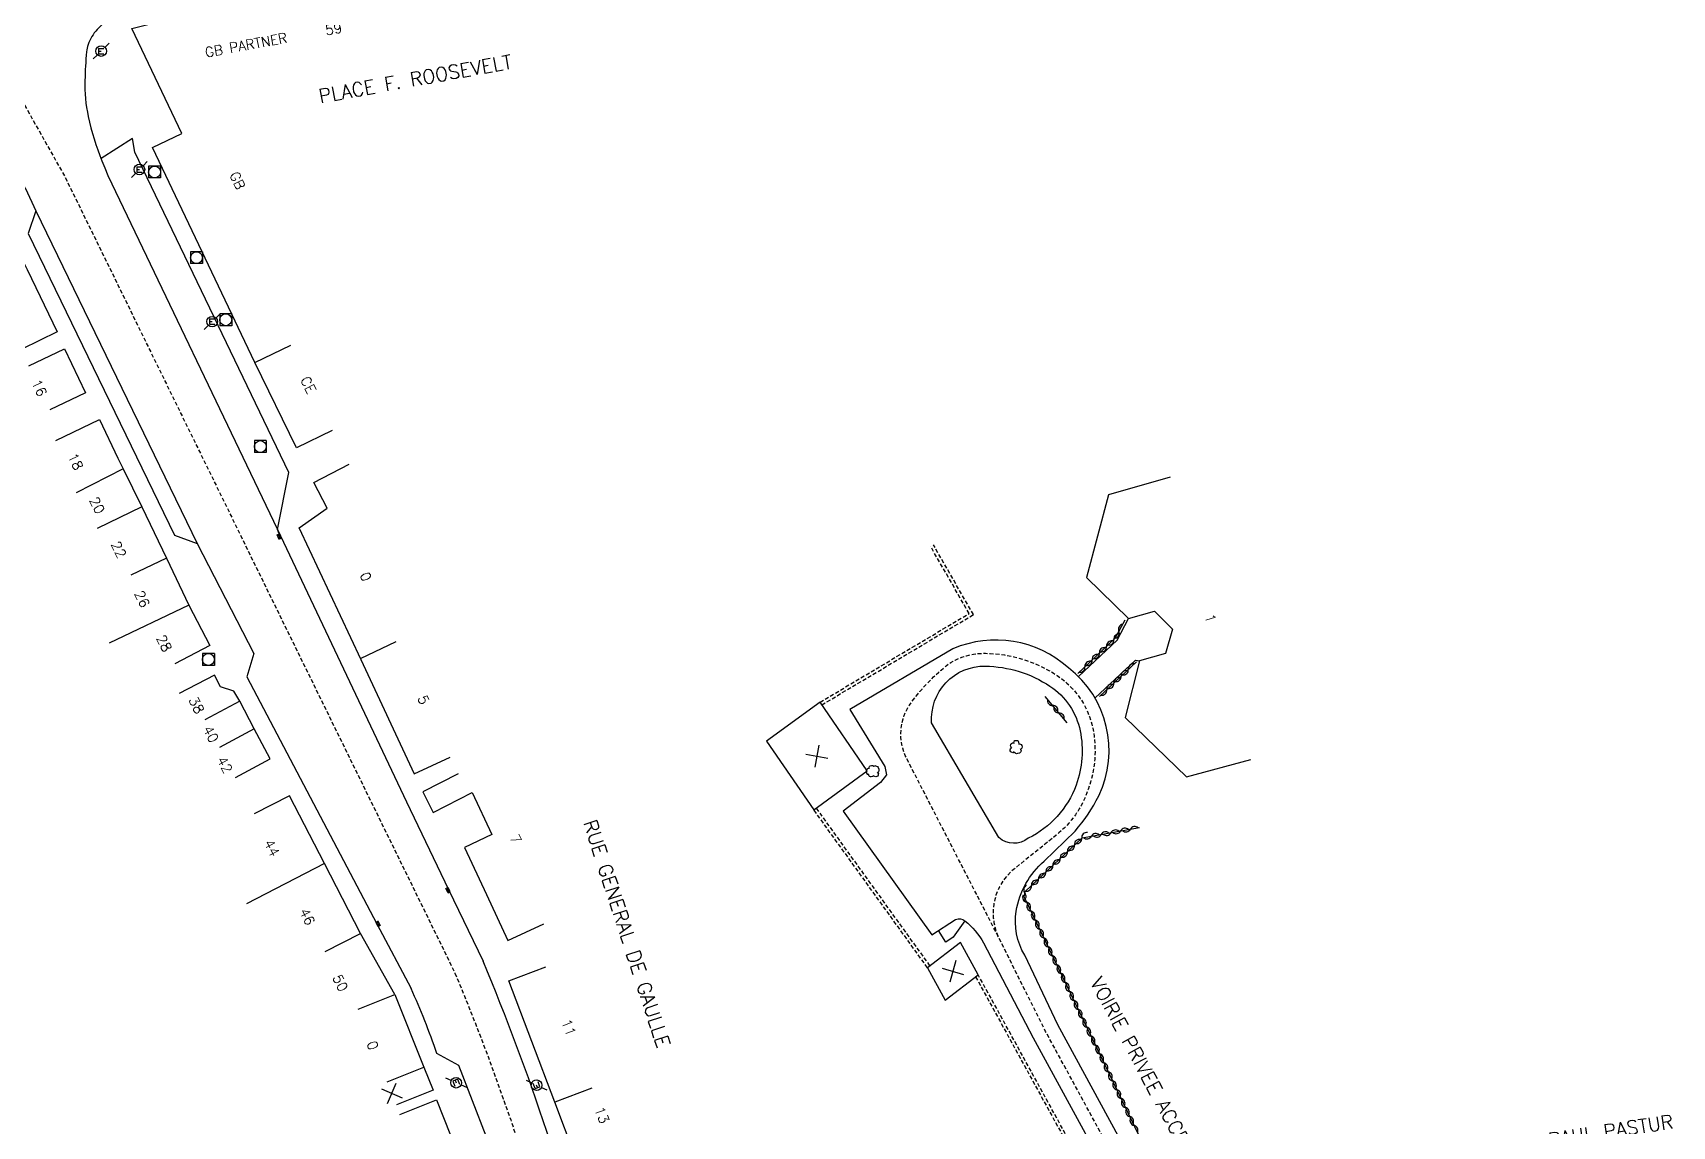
# Model space of a CAD drawing. Header units: millimetres. Extents: x 149999 to 151000, y 127000 to 128000.
# Drawn here: x 150747.1 to 150954.1, y 127594.7 to 127732.7 of the extents above; entities that cross this region are included whole.
import ezdxf
from ezdxf.enums import TextEntityAlignment as Align

# ---------------------------------------------------------------- set-up
doc = ezdxf.new("R2010")
doc.units = ezdxf.units.MM
doc.linetypes.add('DASHED', pattern=[0.75, 0.5, -0.25])
doc.layers.get('0').update_dxf_attribs({"linetype": 'CONTINUOUS'})
for name, color, linetype in [('W0001', 6, 'DASHED'), ('W0008', 7, 'CONTINUOUS'), ('W0100', 7, 'CONTINUOUS'), ('W0112', 1, 'DASHED'), ('W0300', 7, 'CONTINUOUS'), ('W0310', 3, 'CONTINUOUS'), ('W0334', 7, 'CONTINUOUS'), ('W0400', 7, 'CONTINUOUS'), ('W0420', 7, 'CONTINUOUS'), ('W0471', 7, 'CONTINUOUS'), ('W0984', 7, 'CONTINUOUS'), ('W0989', 7, 'CONTINUOUS'), ('W0991', 7, 'CONTINUOUS'), ('W1102', 7, 'CONTINUOUS')]:
    doc.layers.add(name, color=color, linetype=linetype)
doc.styles.get("Standard").update_dxf_attribs({"font": 'romans.shx', "width": 0.85})

# ---------------------------------------------------------------- blocks, each defined once
blk = doc.blocks.new('T471')
for p, q in [((-0.333334, 0.333334), (-0.333334, -0.333334)), ((-0.333334, 0.333334), (0.333334, 0.333334)), ((-0.333334, 0), (0, 0)), ((0.500001, 0.500001), (1.000002, 1.000002)), ((-0.500001, -0.500001), (-1.000002, -1.000002)), ((-0.333334, -0.333334), (0.333334, -0.333334))]:
    blk.add_line(p, q)
blk.add_ellipse((0, 0), major_axis=(0.471405, 0.471405), ratio=1, start_param=5.4977871438, end_param=11.780972451)
blk = doc.blocks.new('T420')
for p, q in [((0.75, 0.75), (-0.75, 0.75)), ((-0.75, 0.75), (-0.75, -0.75)), ((0.75, 0.75), (0.75, -0.75)), ((0.75, -0.75), (-0.75, -0.75))]:
    blk.add_line(p, q)
blk.add_ellipse((0, 0), major_axis=(-0.53, 0.53), ratio=1, start_param=3.926991, end_param=10.210176)
blk = doc.blocks.new('T400')
for p, q in [((-0.15, 0.3), (0.15, 0.3)), ((-0.15, -0.25), (-0.15, 0.3)), ((-0.15, 0.15), (0.15, 0.15)), ((-0.15, 0), (0.15, 0)), ((0.15, 0.3), (0.15, -0.25)), ((-0.15, -0.15), (0.15, -0.15)), ((-0.15, -0.25), (-0.15, -0.3)), ((-0.15, -0.3), (0.15, -0.3)), ((0.15, -0.3), (0.15, -0.25))]:
    blk.add_line(p, q)
blk = doc.blocks.new('t991o')
at = {"color": 0, "linetype": 'Continuous'}
for p, q in [((-1, 1), (1, -1)), ((-1, -1), (1, 1))]:
    blk.add_line(p, q, dxfattribs=at)
blk = doc.blocks.new('T300')
for p, q in [((-0.8, 0.51), (-0.86, 0.34)), ((-0.86, 0.34), (-0.86, 0.17)), ((-0.86, 0.17), (-0.74, 0.06)), ((-0.69, 0.63), (-0.8, 0.51)), ((-0.8, -0.06), (-0.74, 0.06)), ((-0.74, 0.06), (-0.69, 0.11)), ((-0.57, 0.69), (-0.69, 0.63)), ((-0.46, 0.69), (-0.57, 0.69)), ((-0.29, 0.63), (-0.46, 0.69)), ((-0.29, 0.63), (-0.17, 0.74)), ((-0.23, 0.57), (-0.29, 0.63)), ((-0.17, 0.74), (-0.06, 0.8)), ((-0.06, 0.8), (0.06, 0.8)), ((0.06, 0.8), (0.23, 0.74)), ((0.23, 0.74), (0.34, 0.63)), ((0.34, 0.63), (0.4, 0.51)), ((0.46, 0.46), (0.34, 0.46)), ((0.4, 0.51), (0.4, 0.46)), ((0.57, 0.4), (0.46, 0.46)), ((0.57, 0.4), (0.69, 0.29)), ((0.69, 0.29), (0.74, 0.17)), ((0.74, 0.06), (0.69, -0.17)), ((0.74, 0.17), (0.74, 0.06)), ((-0.8, -0.17), (-0.8, -0.06)), ((-0.8, -0.23), (-0.8, -0.17)), ((-0.74, -0.34), (-0.8, -0.23)), ((-0.69, -0.4), (-0.74, -0.34)), ((-0.51, -0.46), (-0.69, -0.4)), ((-0.4, -0.46), (-0.51, -0.46)), ((-0.4, -0.46), (-0.34, -0.46)), ((-0.34, -0.46), (-0.34, -0.4)), ((-0.34, -0.51), (-0.34, -0.46)), ((-0.29, -0.63), (-0.34, -0.51)), ((-0.17, -0.74), (-0.29, -0.63)), ((-0.06, -0.8), (-0.17, -0.74)), ((0.06, -0.8), (-0.06, -0.8)), ((0.17, -0.74), (0.06, -0.8)), ((0.23, -0.69), (0.17, -0.74)), ((0.29, -0.46), (0.23, -0.46)), ((0.29, -0.63), (0.23, -0.69)), ((0.46, -0.4), (0.29, -0.46)), ((0.34, -0.51), (0.29, -0.63)), ((0.34, -0.51), (0.34, -0.46)), ((0.57, -0.34), (0.46, -0.4)), ((0.63, -0.29), (0.57, -0.34)), ((0.69, -0.17), (0.63, -0.29))]:
    blk.add_line(p, q)
blk = doc.blocks.new('t310o')
at = {"color": 0, "linetype": 'Continuous'}
for centre, start, end in [((-0.5, 0.38), 216.8699, 323.1304), ((0.5, -0.37), 36.8699, 143.1303)]:
    blk.add_arc(centre, 0.625, start, end, dxfattribs=at)

msp = doc.modelspace()

# ---------------------------------------------------------------- linework, layer by layer
at = {"layer": 'W0001', "flags": 128}
msp.add_lwpolyline([(150519.81, 128000), (150549.8, 127968.97), (150601.26, 127916.13), (150645.68, 127870.75), (150662.98, 127853.04), (150677.03, 127835.6), (150696.45, 127806.35), (150718.88, 127768.24), (150738.87, 127736.37), (150751.19, 127714.49), (150800.44, 127613.98)], dxfattribs=at)
for points in [[(150895.88, 127569.13), (150888.15, 127582.46), (150875, 127606.62), (150868.99, 127618.67), (150857.49, 127641.01, -0.28637), (150858.08, 127648.18, -0.066404), (150862.79, 127653.02, -0.14814), (150867.41, 127654.34, -0.143383), (150876.46, 127651.54, -0.198852), (150880.96, 127644.87, -0.13927), (150880.37, 127637.13, -0.143943), (150876.35, 127631.38), (150871.06, 127627.14, 0.340872), (150868.99, 127618.67, 0.654008)], [(150800.44, 127613.98, -0.038035), (150814.68, 127571), (150816.4, 127563.95), (150821.4, 127539.57)]]:
    msp.add_lwpolyline(points, format="xyb", dxfattribs=at)
at = {"layer": 'W0008', "flags": 128}
msp.add_lwpolyline([(150767.76, 127738.35, 0.014317), (150765.55, 127737.93, 0.023298), (150764.22, 127737.58, 0.019416), (150760.12, 127736.09, 0.030148), (150757.58, 127734.88, 0.078687), (150755.27, 127733.07, 0.103619), (150754.12, 127731.16, 0.062622), (150753.93, 127730.27, 0.015579), (150753.72, 127726.64, 0.058372), (150754.14, 127722.08, 0.045709), (150755.87, 127716.5), (150756.24, 127715.6), (150756.63, 127714.64), (150778.02, 127669.97), (150794.31, 127635.59), (150799.62, 127624.52), (150804, 127615.47)], format="xyb", dxfattribs=at)
for points in [[(150746.22, 127713.02), (150737.55, 127728.99), (150736.8, 127725.99), (150743.35, 127714.12), (150746.22, 127713.02), (150747.51, 127710.18), (150746.54, 127707.33), (150765.02, 127669.25), (150767.89, 127668.18), (150775.03, 127654.3), (150774.16, 127651.36), (150790.56, 127620.19), (150794.9, 127612.04)], [(150778.39, 127669.08), (150778.02, 127669.97), (150779.45, 127677.17), (150760.03, 127717.58), (150759.75, 127719.33), (150755.76, 127716.77)], [(150747.51, 127710.18), (150767.89, 127668.18)]]:
    msp.add_lwpolyline(points, dxfattribs=at)
at = {"layer": 'W0008'}
for points in [[(150893.82, 127576.73), (150889.7, 127583.28), (150876.55, 127607.45), (150872.37, 127616.25, -0.17725), (150871.3, 127621.81, -0.176061), (150874.83, 127628.12), (150878.72, 127631.91, 0.069613), (150881.71, 127636.36, 0.356219), (150877.88, 127652.51, 0.293049), (150863.31, 127654.9), (150850.3, 127647.24), (150854.72, 127640.07), (150854.92, 127639.02), (150854.18, 127638.04), (150849.44, 127634.42), (150860.65, 127618.81), (150863.64, 127620.76, -0.261296), (150864.82, 127620.56, -0.097613), (150867.17, 127617.8), (150873.45, 127605.79), (150886.6, 127581.64), (150889.2, 127576.61)], [(150840.6, 127563.36), (150825.43, 127560.94, -0.294029), (150820.65, 127563.57), (150820.1, 127565.07), (150818.42, 127571.92, 0.038041), (150804, 127615.47)], [(150806.09, 127588.94), (150800.91, 127602.33), (150798.17, 127603.81, 0.023592), (150794.9, 127612.04)]]:
    msp.add_lwpolyline(points, format="xyb", dxfattribs=at)
at = {"layer": 'W0008', "flags": 128}
msp.add_lwpolyline([(150867.39, 127652.72, -0.143383), (150875.56, 127650.19, -0.198852), (150879.37, 127644.55, -0.13927), (150878.85, 127637.69, -0.192092), (150872.82, 127630.99, -0.362126), (150869.09, 127631.08), (150860.62, 127645.56, -0.439957), (150867.39, 127652.72)], format="xyb", close=True, dxfattribs=at)
at = {"layer": 'W0100', "flags": 128}
for points in [[(150664.76, 127737.37), (150662.28, 127741.71), (150670.65, 127746.5), (150694.57, 127760.83), (150692.63, 127764.09), (150701.26, 127769.26), (150708.47, 127756.62), (150714.76, 127745.28), (150719.67, 127736.74), (150726.24, 127740.52), (150728.51, 127736.58), (150730.66, 127732.77), (150734.89, 127725.05), (150737.65, 127720.18), (150740.43, 127715.2), (150742.29, 127711.27), (150744.18, 127707.34), (150746.43, 127702.78), (150750.24, 127694.92), (150745.74, 127692.74)], [(150784.94, 127682.47), (150780.45, 127680.28), (150775.19, 127691.06), (150762.24, 127718.17), (150765.96, 127719.95), (150759.63, 127733.21), (150764.47, 127734.43)], [(150746.63, 127690.61), (150751.14, 127692.78), (150753.8, 127687.23), (150749.29, 127685.07)], [(150750.04, 127681.18), (150755.56, 127683.83), (150757.88, 127678.98), (150758.57, 127677.64), (150760.91, 127672.81), (150764.04, 127666.33), (150766.86, 127660.41), (150769.5, 127655.32), (150765.06, 127653.01)], [(150780.75, 127670.17), (150784.31, 127672.67), (150782.64, 127675.88), (150787.07, 127678.19)], [(150780.73, 127670.2), (150788.55, 127653.57), (150795.3, 127639.14), (150799.83, 127641.25)], [(150772.72, 127638.68), (150777.13, 127641.04), (150775.11, 127644.82), (150773.29, 127648.28), (150772.53, 127649.58), (150770.84, 127650.1), (150770.08, 127651.57), (150765.64, 127649.28)], [(150800.85, 127639.11), (150796.39, 127636.85), (150797.7, 127634.26), (150802.61, 127636.75), (150805.08, 127631.45), (150801.64, 127629.84), (150804.41, 127623.91), (150807.13, 127618.09), (150811.66, 127620.21)], [(150784.06, 127616.7), (150788.51, 127618.99), (150783.97, 127627.8), (150779.55, 127636.35), (150775.11, 127634.06)], [(150792.86, 127611.27), (150788.51, 127618.99)]]:
    msp.add_lwpolyline(points, dxfattribs=at)
at = {"layer": 'W0100'}
for points in [[(150890.73, 127676.57), (150882.96, 127674.35), (150880.18, 127663.91), (150885.46, 127658.75), (150888.76, 127659.64), (150891.02, 127657.4), (150890.14, 127654.3), (150886.87, 127653.4), (150885.03, 127646.23), (150892.8, 127638.74), (150900.93, 127640.95)], [(150839.95, 127566.41), (150835.38, 127564.4), (150832.18, 127571.66), (150830.16, 127576.2), (150821.37, 127572.03), (150819.59, 127578.58), (150818.03, 127584.58), (150815.61, 127590.89), (150813.04, 127597.67), (150807.25, 127613.01), (150811.93, 127614.78)], [(150792.86, 127611.27), (150796.52, 127602.12), (150797.69, 127599.2), (150793.05, 127597.34)], [(150793.46, 127596.14), (150798.11, 127597.99), (150803.51, 127584.4), (150802.78, 127581.88), (150799.98, 127579.81), (150797.51, 127577.96), (150787.39, 127570.4), (150782.29, 127566.6), (150773.19, 127559.88), (150770.22, 127563.9)]]:
    msp.add_lwpolyline(points, dxfattribs=at)
for points in [[(150839.79, 127643.24), (150845.75, 127634.57), (150852.49, 127639.5), (150846.53, 127648.17)], [(150866.49, 127613.77), (150864.26, 127617.84), (150860.1, 127614.65), (150862.33, 127610.58)]]:
    msp.add_lwpolyline(points, close=True, dxfattribs=at)
at = {"layer": 'W0112'}
for points in [[(150846.53, 127648.17), (150865.35, 127659.36), (150860.5, 127667.82)], [(150846.76, 127647.84), (150865.89, 127659.22), (150860.85, 127668.02)], [(150860.1, 127614.65), (150845.75, 127634.57)], [(150860.41, 127614.9), (150846.07, 127634.8)]]:
    msp.add_lwpolyline(points, dxfattribs=at)
msp.add_lwpolyline([(150866.17, 127613.52), (150888.52, 127572.76), (150888.48, 127572.75), (150888.55, 127572.36), (150889.14, 127572.46, 0.363813), (150889.81, 127573.16, 0.124568), (150889.2, 127576.61), (150889.02, 127576.52, -0.124568), (150889.61, 127573.17, -0.409041), (150889.03, 127572.66), (150866.49, 127613.77)], format="xyb", dxfattribs=at)
at = {"layer": 'W0310'}
for points in [[(150879.07, 127651.79), (150883.8, 127656.24), (150885.03, 127658.57)], [(150881.81, 127648.88), (150886.47, 127653.26)], [(150877.71, 127645.58), (150874.97, 127648.89)], [(150894.84, 127576.74), (150872.29, 127623.59), (150872.44, 127624.27), (150879.61, 127631.04), (150886.88, 127632.34)]]:
    msp.add_lwpolyline(points, dxfattribs=at)
at = {"layer": 'W0334'}
for points in [[(150879.14, 127651.41), (150884.03, 127655.99), (150885.46, 127658.75)], [(150881.24, 127648.69), (150886.36, 127653.48), (150886.87, 127653.4)], [(150864.82, 127620.56), (150863.35, 127618.51), (150862.39, 127617.9), (150861.48, 127619.34)]]:
    msp.add_lwpolyline(points, dxfattribs=at)
at = {"layer": 'W1102'}
for p, q in [((150775.19, 127691.06), (150779.7, 127693.21)), ((150758.57, 127677.64), (150752.61, 127674.58)), ((150760.91, 127672.81), (150755.28, 127670.08)), ((150764.04, 127666.33), (150759.53, 127664.19)), ((150766.86, 127660.41), (150756.8, 127655.63)), ((150788.5, 127653.69), (150793.02, 127655.82)), ((150773.29, 127648.28), (150768.86, 127645.95)), ((150775.11, 127644.82), (150770.7, 127642.46)), ((150783.97, 127627.8), (150774.14, 127622.73)), ((150788.22, 127609.41), (150792.86, 127611.27)), ((150791.88, 127600.27), (150796.52, 127602.12)), ((150817.72, 127599.44), (150813.04, 127597.67))]:
    msp.add_line(p, q, dxfattribs=at)

# ---------------------------------------------------------------- block references
at = {"layer": 'W0300'}
for p, rotation in [((150871.27, 127642.36), 299.7730533045414), ((150853.29, 127639.46), 36.18752617408064)]:
    msp.add_blockref('T300', p, dxfattribs=dict(at, rotation=rotation))
at = {"layer": 'W0310'}
for p, rotation in [((150883.62, 127656.07), 43.24247785766553), ((150884.27, 127657.13), 62.22574799966385), ((150880.89, 127653.5), 43.24247785766553), ((150881.8, 127654.36), 43.24247785766553), ((150882.71, 127655.21), 43.24247785766553), ((150879.98, 127652.64), 43.24247785766553), ((150884.54, 127651.45), 43.27881892755183), ((150885.45, 127652.3), 43.27881892755183), ((150882.72, 127649.73), 43.27881892755183), ((150883.63, 127650.59), 43.27881892755183), ((150875.9, 127647.76), 129.6721066590625), ((150876.7, 127646.8), 129.6721066590625), ((150879.57, 127631.01), 43.38328365415683), ((150880.79, 127631.25), 10.13573825929864), ((150882.02, 127631.47), 10.13573825929864), ((150883.25, 127631.69), 10.13573825929864), ((150884.48, 127631.91), 10.13573825929864), ((150885.71, 127632.13), 10.13573825929864), ((150876.85, 127628.43), 43.38328365415683), ((150877.76, 127629.29), 43.38328365415683), ((150878.66, 127630.15), 43.38328365415683), ((150875.03, 127626.71), 43.38328365415683), ((150875.94, 127627.57), 43.38328365415683), ((150873.21, 127625), 43.38328365415683), ((150874.12, 127625.85), 43.38328365415683), ((150872.4, 127624.08), 77.63643535316085), ((150872.61, 127622.92), 115.6993371966854), ((150873.15, 127621.79), 115.6993371966854), ((150873.7, 127620.67), 115.6993371966854), ((150874.24, 127619.54), 115.6993371966854), ((150874.78, 127618.41), 115.6993371966854), ((150875.32, 127617.29), 115.6993371966854), ((150875.87, 127616.16), 115.6993371966854), ((150876.41, 127615.03), 115.6993371966854), ((150876.95, 127613.91), 115.6993371966854), ((150877.49, 127612.78), 115.6993371966854), ((150878.03, 127611.65), 115.6993371966854), ((150878.58, 127610.53), 115.6993371966854), ((150879.12, 127609.4), 115.6993371966854), ((150879.66, 127608.28), 115.6993371966854), ((150880.2, 127607.15), 115.6993371966854), ((150880.74, 127606.02), 115.6993371966854), ((150881.29, 127604.9), 115.6993371966854), ((150881.83, 127603.77), 115.6993371966854), ((150882.37, 127602.64), 115.6993371966854), ((150882.91, 127601.52), 115.6993371966854), ((150883.45, 127600.39), 115.6993371966854), ((150884, 127599.26), 115.6993371966854), ((150884.54, 127598.14), 115.6993371966854), ((150885.08, 127597.01), 115.6993371966854), ((150885.62, 127595.89), 115.6993371966854), ((150886.16, 127594.76), 115.6993371966854)]:
    msp.add_blockref('t310o', p, dxfattribs=dict(at, rotation=rotation))
at = {"layer": 'W0400'}
for p, rotation in [((150778.24, 127669.08), 21.82546400009096), ((150799.55, 127624.45), 29.87601857537152), ((150790.74, 127620.18), 208.2801265896194)]:
    msp.add_blockref('T400', p, dxfattribs=dict(at, rotation=rotation))
at = {"layer": 'W0420', "rotation": 359.96724}
for p in [(150762.52, 127715.08), (150767.81, 127704.27), (150771.5, 127696.44), (150775.87, 127680.43), (150769.32, 127653.56)]:
    msp.add_blockref('T420', p, dxfattribs=at)
at = {"layer": 'W0471'}
for p, rotation in [((150755.77, 127730.35), 359.96724), ((150760.6, 127715.4), 359.96724), ((150769.79, 127696.2), 359.96724), ((150800.59, 127600.14), 291.806137864403), ((150810.74, 127599.83), 110.7718722612539)]:
    msp.add_blockref('T471', p, dxfattribs=dict(at, rotation=rotation))
at = {"layer": 'W0991'}
for p, rotation in [((150846.14, 127641.37), 304.4908468868301), ((150863.29, 127614.21), 298.7825602383921), ((150792.46, 127598.8), 21.80613786391157)]:
    msp.add_blockref('t991o', p, dxfattribs=dict(at, rotation=rotation))

# ---------------------------------------------------------------- texts
at = {"layer": 'W0984'}
for s, rotation, p in [('GB PARTNER', 10.4211, (150774.07, 127731.11)), ('GB', 295.5309, (150772.98, 127714.01)), ('16', 295.642, (150747.96, 127687.84)), ('CE', 297.6626, (150781.93, 127688.21)), ('18', 295.6269, (150752.55, 127678.54)), ('20', 297.1228, (150755.26, 127673.02)), ('22', 296.176, (150757.99, 127667.43)), ('0', 295.2104, (150789.17, 127664.01)), ('26', 295.4051, (150760.95, 127661.19)), ('28', 297.4216, (150763.72, 127655.6)), ('38', 297.2555, (150767.81, 127647.79)), ('5', 295.0607, (150796.46, 127648.47)), ('40', 297.7207, (150769.62, 127644.15)), ('42', 298.1458, (150771.38, 127640.28)), ('7', 296.8429, (150808.13, 127630.89)), ('44', 297.3105, (150777.32, 127629.78)), ('46', 297.2546, (150781.79, 127621.1)), ('50', 295.6645, (150785.96, 127612.74))]:
    msp.add_text(s, height=1.25, rotation=rotation, dxfattribs=at).set_placement(p, align=Align.MIDDLE)
at = {"layer": 'W0989'}
for s, rotation, p in [('PLACE F. ROOSEVELT', 10.2823, (150795.43, 127726.84)), ('RUE GENERAL DE GAULLE', 288.19, (150822.13, 127618.95)), ('VOIRIE PRIVEE ACCES HOME', 298.2663, (150889.06, 127598.87)), ('RUE PAUL PASTUR', 8.5543, (150943.45, 127593.65))]:
    msp.add_text(s, height=1.75, rotation=rotation, dxfattribs=at).set_placement(p, align=Align.MIDDLE)
at = {"layer": 'W0991'}
for s, rotation, p in [('59', 10.3948, (150785.12, 127733.14)), ('1', 285.9667, (150895.83, 127658.76)), ('11', 290.6754, (150814.82, 127607.11)), ('0', 291.8036, (150790.05, 127604.84)), ('13', 290.7718, (150819, 127596.06))]:
    msp.add_text(s, height=1.25, rotation=rotation, dxfattribs=at).set_placement(p, align=Align.MIDDLE)

doc.saveas('drawing.dxf')
